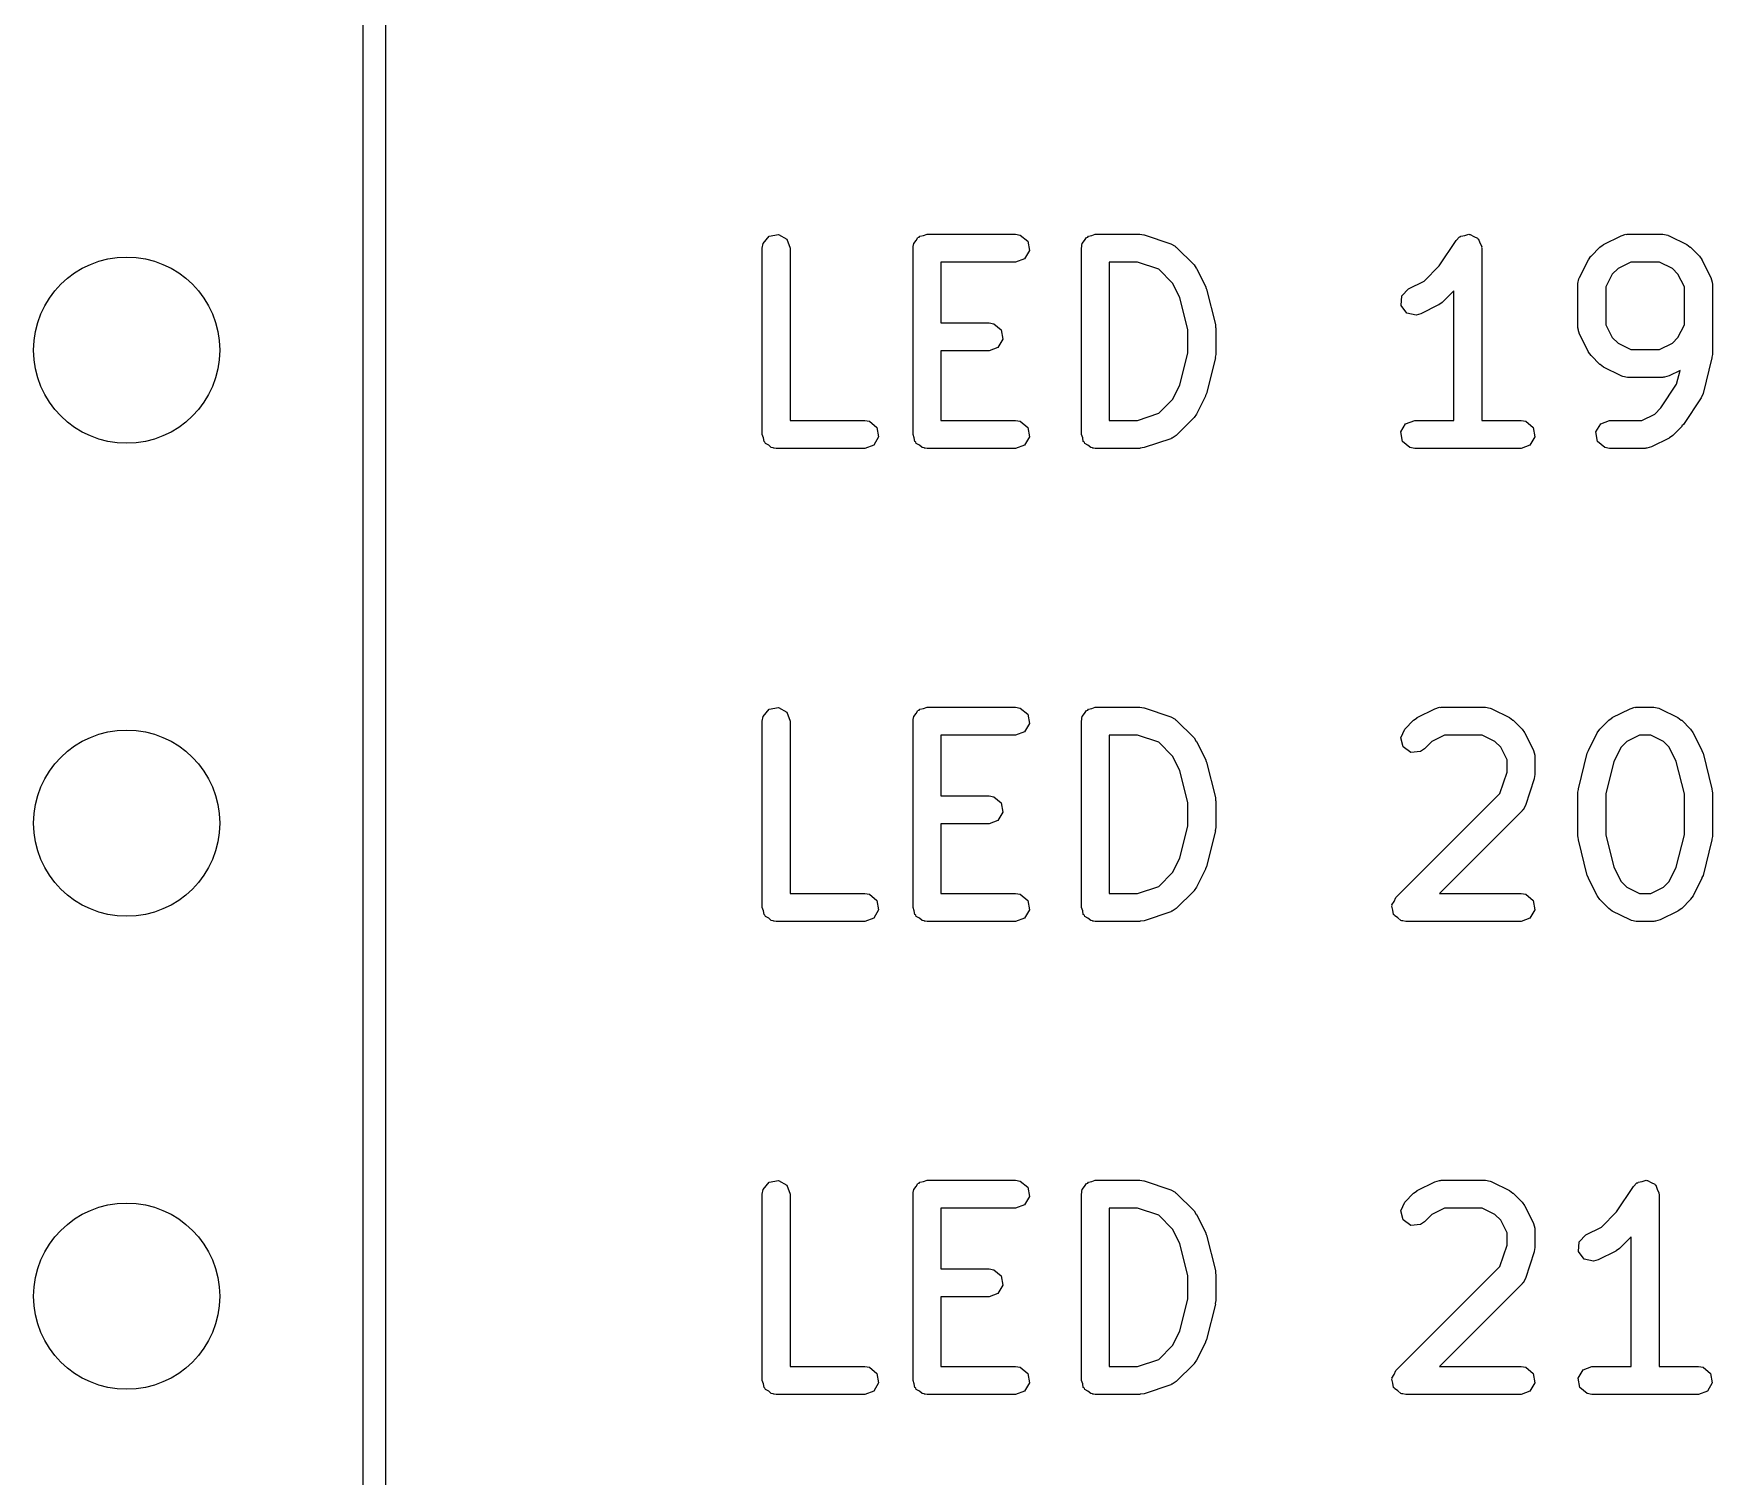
# Model space of a CAD drawing. Extents: x 127.3 to 175.4, y -127 to -66.1.
# Drawn here: x 164.44 to 173.46, y -89.58 to -81.83 of the extents above; entities that cross this region are included whole.
import ezdxf

# ---------------------------------------------------------------- set-up
doc = ezdxf.new("R2010")
doc.units = 0
doc.layers.add('BLACK', color=7, linetype='CONTINUOUS')

msp = doc.modelspace()

# ---------------------------------------------------------------- linework, layer by layer
at = {"layer": 'BLACK', "linetype": 'CONTINUOUS'}
for p, q in [((166.209, -122.901), (166.209, -72.101)), ((166.329, -72.041), (166.329, -122.961)), ((168.357, -82.9577), (168.39, -82.9184)), ((168.39, -82.9184), (168.44, -82.9095)), ((168.44, -82.9095), (168.485, -82.9351)), ((168.485, -82.9351), (168.502, -82.9834)), ((169.166, -82.9577), (169.179, -82.9428)), ((169.179, -82.9428), (169.188, -82.9259)), ((169.188, -82.9259), (169.195, -82.9236)), ((169.195, -82.9236), (169.199, -82.9184)), ((169.199, -82.9184), (169.218, -82.915)), ((169.218, -82.915), (169.237, -82.9084)), ((169.237, -82.9084), (169.713, -82.9084)), ((169.713, -82.9084), (169.738, -82.9129)), ((169.738, -82.9129), (169.778, -82.9459)), ((169.778, -82.9459), (169.787, -82.9964)), ((170.071, -82.9577), (170.083, -82.9428)), ((170.083, -82.9428), (170.093, -82.9259)), ((170.093, -82.9259), (170.1, -82.9236)), ((170.1, -82.9236), (170.104, -82.9184)), ((170.104, -82.9184), (170.123, -82.915)), ((170.123, -82.915), (170.141, -82.9084)), ((170.141, -82.9084), (170.38, -82.9084)), ((170.38, -82.9084), (170.402, -82.9123)), ((170.402, -82.9123), (170.403, -82.9122)), ((170.403, -82.9122), (170.546, -82.9598)), ((171.988, -83.0784), (172.079, -82.9418)), ((172.079, -82.9418), (172.097, -82.9229)), ((172.097, -82.9229), (172.101, -82.9217)), ((172.101, -82.9217), (172.104, -82.9184)), ((172.104, -82.9184), (172.125, -82.9146)), ((172.125, -82.9146), (172.146, -82.9085)), ((172.146, -82.9085), (172.15, -82.9102)), ((172.15, -82.9102), (172.154, -82.9095)), ((172.154, -82.9095), (172.173, -82.9204)), ((172.173, -82.9204), (172.193, -82.9291)), ((172.193, -82.9291), (172.195, -82.933)), ((172.195, -82.933), (172.199, -82.9351)), ((172.199, -82.9351), (172.206, -82.9556)), ((172.87, -82.9639), (172.965, -82.9163)), ((172.965, -82.9163), (172.99, -82.9089)), ((172.99, -82.9089), (172.994, -82.9099)), ((172.994, -82.9099), (172.999, -82.9084)), ((172.999, -82.9084), (173.189, -82.9084)), ((173.189, -82.9084), (173.215, -82.9129)), ((173.215, -82.9129), (173.218, -82.9158)), ((173.218, -82.9158), (173.223, -82.9163)), ((173.223, -82.9163), (173.318, -82.9639)), ((168.352, -82.9834), (168.357, -82.9577)), ((168.352, -83.9834), (168.352, -82.9834)), ((168.502, -82.9834), (168.502, -83.9084)), ((169.162, -82.9834), (169.163, -82.9736)), ((169.162, -83.9834), (169.162, -82.9834)), ((169.163, -82.9703), (169.164, -82.9674)), ((169.163, -82.9736), (169.163, -82.9703)), ((169.164, -82.9674), (169.166, -82.9577)), ((169.787, -82.9964), (169.761, -83.0408)), ((170.066, -82.9834), (170.068, -82.9736)), ((170.066, -83.9834), (170.066, -82.9834)), ((170.068, -82.9703), (170.069, -82.9674)), ((170.068, -82.9736), (170.068, -82.9703)), ((170.069, -82.9674), (170.071, -82.9577)), ((170.546, -82.9598), (170.569, -82.9722)), ((170.569, -82.9722), (170.571, -82.9761)), ((170.571, -82.9761), (170.575, -82.9779)), ((170.575, -82.9779), (170.671, -83.0732)), ((172.206, -82.9556), (172.216, -82.9751)), ((172.216, -82.9751), (172.215, -82.9793)), ((172.215, -82.9793), (172.216, -82.9834)), ((172.216, -82.9834), (172.216, -83.9084)), ((172.789, -83.0451), (172.802, -83.027)), ((172.802, -83.027), (172.803, -83.0256)), ((172.803, -83.0256), (172.85, -82.9779)), ((172.85, -82.9779), (172.869, -82.9651)), ((172.869, -82.9651), (172.87, -82.9639)), ((173.318, -82.9639), (173.336, -82.9773)), ((173.336, -82.9773), (173.337, -82.9779)), ((173.337, -82.9779), (173.385, -83.0256)), ((173.385, -83.0256), (173.398, -83.0439)), ((169.713, -83.0584), (169.312, -83.0584)), ((169.312, -83.0584), (169.312, -83.3845)), ((169.761, -83.0408), (169.713, -83.0584)), ((170.216, -83.0584), (170.216, -83.9084)), ((170.367, -83.0584), (170.216, -83.0584)), ((170.482, -83.0965), (170.367, -83.0584)), ((170.556, -83.1706), (170.482, -83.0965)), ((170.671, -83.0732), (170.683, -83.0916)), ((170.683, -83.0916), (170.685, -83.0927)), ((170.685, -83.0927), (170.732, -83.1879)), ((171.907, -83.1598), (171.988, -83.0784)), ((172.741, -83.1403), (172.789, -83.0451)), ((172.917, -83.123), (172.883, -83.1915)), ((172.948, -83.0926), (172.917, -83.123)), ((173.016, -83.0584), (172.948, -83.0926)), ((173.171, -83.0584), (173.016, -83.0584)), ((173.24, -83.0926), (173.171, -83.0584)), ((173.27, -83.123), (173.24, -83.0926)), ((173.305, -83.1915), (173.27, -83.123)), ((173.398, -83.0439), (173.399, -83.0451)), ((173.399, -83.0451), (173.447, -83.1403)), ((170.594, -83.2476), (170.556, -83.1706)), ((170.732, -83.1879), (170.736, -83.2003)), ((170.736, -83.2003), (170.738, -83.2033)), ((170.738, -83.2033), (170.786, -83.3937)), ((171.787, -83.2392), (171.822, -83.202)), ((171.822, -83.202), (171.907, -83.1598)), ((172.066, -83.212), (172.004, -83.2745)), ((172.066, -83.9084), (172.066, -83.212)), ((172.733, -83.1738), (172.738, -83.1482)), ((172.733, -83.4119), (172.733, -83.1738)), ((172.738, -83.1482), (172.74, -83.1447)), ((172.74, -83.1447), (172.741, -83.1403)), ((172.883, -83.1915), (172.883, -83.3942)), ((173.305, -83.3942), (173.305, -83.1915)), ((173.447, -83.1403), (173.454, -83.1653)), ((173.454, -83.1653), (173.453, -83.1696)), ((173.453, -83.1696), (173.455, -83.1738)), ((173.455, -83.1738), (173.455, -83.5548)), ((170.638, -83.4212), (170.594, -83.2476)), ((171.784, -83.2905), (171.787, -83.2392)), ((171.814, -83.3317), (171.784, -83.2905)), ((171.984, -83.2885), (171.889, -83.3362)), ((171.986, -83.2873), (171.984, -83.2885)), ((172.004, -83.2745), (171.986, -83.2873)), ((169.312, -83.3845), (169.57, -83.3845)), ((169.57, -83.3845), (169.596, -83.3891)), ((169.596, -83.3891), (169.635, -83.422)), ((170.786, -83.3937), (170.787, -83.4087)), ((171.864, -83.3436), (171.814, -83.3317)), ((171.889, -83.3362), (171.864, -83.3436)), ((172.883, -83.3942), (172.917, -83.4627)), ((173.27, -83.4627), (173.305, -83.3942)), ((169.644, -83.4726), (169.618, -83.517)), ((169.635, -83.422), (169.644, -83.4726)), ((170.638, -83.5456), (170.638, -83.4212)), ((170.787, -83.4087), (170.788, -83.4119)), ((170.788, -83.4119), (170.788, -83.5548)), ((172.735, -83.4161), (172.733, -83.4119)), ((172.734, -83.4205), (172.735, -83.4161)), ((172.741, -83.4455), (172.734, -83.4205)), ((172.789, -83.5407), (172.741, -83.4455)), ((172.917, -83.4627), (172.948, -83.4931)), ((173.24, -83.4931), (173.27, -83.4627)), ((169.57, -83.5345), (169.312, -83.5345)), ((169.312, -83.5345), (169.312, -83.9084)), ((169.618, -83.517), (169.57, -83.5345)), ((170.594, -83.7191), (170.638, -83.5456)), ((170.786, -83.573), (170.738, -83.7635)), ((170.788, -83.5548), (170.785, -83.5695)), ((170.785, -83.5695), (170.786, -83.573)), ((172.79, -83.5418), (172.789, -83.5407)), ((172.803, -83.5602), (172.79, -83.5418)), ((172.85, -83.6078), (172.803, -83.5602)), ((172.948, -83.4931), (173.016, -83.5274)), ((173.016, -83.5274), (173.171, -83.5274)), ((173.171, -83.5274), (173.24, -83.4931)), ((173.452, -83.573), (173.405, -83.7635)), ((173.455, -83.5548), (173.452, -83.5695)), ((173.452, -83.5695), (173.452, -83.573)), ((172.852, -83.6085), (172.85, -83.6078)), ((172.87, -83.6219), (172.852, -83.6085)), ((172.965, -83.6695), (172.87, -83.6219)), ((173.281, -83.6404), (173.223, -83.6695)), ((173.262, -83.7145), (173.281, -83.6404)), ((170.556, -83.7961), (170.594, -83.7191)), ((172.969, -83.67), (172.965, -83.6695)), ((172.973, -83.6729), (172.969, -83.67)), ((172.999, -83.6774), (172.973, -83.6729)), ((173.189, -83.6774), (172.999, -83.6774)), ((173.178, -83.8403), (173.262, -83.7145)), ((173.193, -83.6759), (173.189, -83.6774)), ((173.198, -83.6769), (173.193, -83.6759)), ((173.223, -83.6695), (173.198, -83.6769)), ((170.482, -83.8702), (170.556, -83.7961)), ((170.732, -83.7788), (170.685, -83.874)), ((170.733, -83.7753), (170.732, -83.7788)), ((170.738, -83.7635), (170.733, -83.7753)), ((173.145, -83.8741), (173.178, -83.8403)), ((173.394, -83.7869), (173.299, -83.9297)), ((173.405, -83.7635), (173.394, -83.7864)), ((173.394, -83.7864), (173.394, -83.7869)), ((168.502, -83.9084), (168.903, -83.9084)), ((168.903, -83.9084), (168.929, -83.9129)), ((168.929, -83.9129), (168.968, -83.9459)), ((169.312, -83.9084), (169.713, -83.9084)), ((169.713, -83.9084), (169.738, -83.9129)), ((169.738, -83.9129), (169.778, -83.9459)), ((170.216, -83.9084), (170.367, -83.9084)), ((170.367, -83.9084), (170.482, -83.8702)), ((170.671, -83.8935), (170.575, -83.9888)), ((170.685, -83.874), (170.671, -83.8921)), ((170.671, -83.8921), (170.671, -83.8935)), ((171.782, -83.9703), (171.807, -83.9259)), ((171.807, -83.9259), (171.856, -83.9084)), ((171.856, -83.9084), (172.066, -83.9084)), ((172.216, -83.9084), (172.427, -83.9084)), ((172.427, -83.9084), (172.453, -83.9129)), ((172.453, -83.9129), (172.492, -83.9459)), ((172.829, -83.9703), (172.855, -83.9259)), ((172.855, -83.9259), (172.903, -83.9084)), ((172.903, -83.9084), (173.076, -83.9084)), ((173.076, -83.9084), (173.145, -83.8741)), ((173.291, -83.938), (173.29, -83.9412)), ((173.299, -83.9297), (173.291, -83.938)), ((168.359, -84.0017), (168.352, -83.9834)), ((168.362, -84.0209), (168.359, -84.0017)), ((168.367, -84.0252), (168.362, -84.0209)), ((168.37, -84.0316), (168.367, -84.0252)), ((168.977, -83.9964), (168.952, -84.0408)), ((168.968, -83.9459), (168.977, -83.9964)), ((169.168, -84.0017), (169.162, -83.9834)), ((169.172, -84.0209), (169.168, -84.0017)), ((169.177, -84.0252), (169.172, -84.0209)), ((169.179, -84.0316), (169.177, -84.0252)), ((169.787, -83.9964), (169.761, -84.0408)), ((169.778, -83.9459), (169.787, -83.9964)), ((170.073, -84.0017), (170.066, -83.9834)), ((170.076, -84.0209), (170.073, -84.0017)), ((170.082, -84.0252), (170.076, -84.0209)), ((170.084, -84.0316), (170.082, -84.0252)), ((170.546, -84.0069), (170.403, -84.0545)), ((170.55, -84.0041), (170.546, -84.0069)), ((170.554, -84.0037), (170.55, -84.0041)), ((170.575, -83.9888), (170.554, -84.0037)), ((171.791, -84.0209), (171.782, -83.9703)), ((171.83, -84.0538), (171.791, -84.0209)), ((172.501, -83.9964), (172.475, -84.0408)), ((172.492, -83.9459), (172.501, -83.9964)), ((172.838, -84.0209), (172.829, -83.9703)), ((172.878, -84.0538), (172.838, -84.0209)), ((173.223, -84.0028), (173.127, -84.0504)), ((173.224, -84.0016), (173.223, -84.0028)), ((173.242, -83.9888), (173.224, -84.0016)), ((173.29, -83.9412), (173.242, -83.9888)), ((168.387, -84.0413), (168.37, -84.0316)), ((168.401, -84.0538), (168.387, -84.0413)), ((168.411, -84.0556), (168.401, -84.0538)), ((168.414, -84.0572), (168.411, -84.0556)), ((168.417, -84.0566), (168.414, -84.0572)), ((168.427, -84.0584), (168.417, -84.0566)), ((168.903, -84.0584), (168.427, -84.0584)), ((168.952, -84.0408), (168.903, -84.0584)), ((169.196, -84.0413), (169.179, -84.0316)), ((169.211, -84.0538), (169.196, -84.0413)), ((169.221, -84.0556), (169.211, -84.0538)), ((169.224, -84.0572), (169.221, -84.0556)), ((169.227, -84.0566), (169.224, -84.0572)), ((169.237, -84.0584), (169.227, -84.0566)), ((169.713, -84.0584), (169.237, -84.0584)), ((169.761, -84.0408), (169.713, -84.0584)), ((170.101, -84.0413), (170.084, -84.0316)), ((170.116, -84.0538), (170.101, -84.0413)), ((170.126, -84.0556), (170.116, -84.0538)), ((170.128, -84.0572), (170.126, -84.0556)), ((170.132, -84.0566), (170.128, -84.0572)), ((170.141, -84.0584), (170.132, -84.0566)), ((170.38, -84.0584), (170.141, -84.0584)), ((170.381, -84.0578), (170.38, -84.0584)), ((170.403, -84.0545), (170.381, -84.0578)), ((171.856, -84.0584), (171.83, -84.0538)), ((172.427, -84.0584), (171.856, -84.0584)), ((172.475, -84.0408), (172.427, -84.0584)), ((172.903, -84.0584), (172.878, -84.0538)), ((173.094, -84.0584), (172.903, -84.0584)), ((173.098, -84.0568), (173.094, -84.0584)), ((173.102, -84.0579), (173.098, -84.0568)), ((173.127, -84.0504), (173.102, -84.0579)), ((168.357, -85.4977), (168.39, -85.4584)), ((168.39, -85.4584), (168.44, -85.4495)), ((168.44, -85.4495), (168.485, -85.4751)), ((169.179, -85.4828), (169.188, -85.4659)), ((169.188, -85.4659), (169.195, -85.4636)), ((169.195, -85.4636), (169.199, -85.4584)), ((169.199, -85.4584), (169.218, -85.455)), ((169.218, -85.455), (169.237, -85.4484)), ((169.237, -85.4484), (169.713, -85.4484)), ((169.713, -85.4484), (169.738, -85.4529)), ((169.738, -85.4529), (169.778, -85.4859)), ((170.083, -85.4828), (170.093, -85.4659)), ((170.093, -85.4659), (170.1, -85.4636)), ((170.1, -85.4636), (170.104, -85.4584)), ((170.104, -85.4584), (170.123, -85.455)), ((170.123, -85.455), (170.141, -85.4484)), ((170.141, -85.4484), (170.38, -85.4484)), ((170.38, -85.4484), (170.402, -85.4523)), ((170.402, -85.4523), (170.403, -85.4522)), ((170.403, -85.4522), (170.546, -85.4998)), ((171.87, -85.5039), (171.965, -85.4563)), ((171.965, -85.4563), (171.99, -85.4489)), ((171.99, -85.4489), (171.994, -85.4499)), ((171.994, -85.4499), (171.999, -85.4484)), ((171.999, -85.4484), (172.237, -85.4484)), ((172.237, -85.4484), (172.262, -85.4529)), ((172.262, -85.4529), (172.266, -85.4558)), ((172.266, -85.4558), (172.27, -85.4563)), ((172.27, -85.4563), (172.365, -85.5039)), ((172.917, -85.5039), (173.013, -85.4563)), ((173.013, -85.4563), (173.038, -85.4489)), ((173.038, -85.4489), (173.042, -85.4499)), ((173.042, -85.4499), (173.046, -85.4484)), ((173.046, -85.4484), (173.141, -85.4484)), ((173.141, -85.4484), (173.167, -85.4529)), ((173.167, -85.4529), (173.17, -85.4558)), ((173.17, -85.4558), (173.175, -85.4563)), ((173.175, -85.4563), (173.27, -85.5039)), ((168.352, -85.5234), (168.357, -85.4977)), ((168.352, -86.5234), (168.352, -85.5234)), ((168.485, -85.4751), (168.502, -85.5234)), ((168.502, -85.5234), (168.502, -86.4484)), ((169.162, -85.5234), (169.163, -85.5136)), ((169.162, -86.5234), (169.162, -85.5234)), ((169.163, -85.5103), (169.164, -85.5074)), ((169.163, -85.5136), (169.163, -85.5103)), ((169.164, -85.5074), (169.166, -85.4977)), ((169.166, -85.4977), (169.179, -85.4828)), ((169.787, -85.5364), (169.761, -85.5808)), ((169.778, -85.4859), (169.787, -85.5364)), ((170.066, -85.5234), (170.068, -85.5136)), ((170.066, -86.5234), (170.066, -85.5234)), ((170.068, -85.5103), (170.069, -85.5074)), ((170.068, -85.5136), (170.068, -85.5103)), ((170.069, -85.5074), (170.071, -85.4977)), ((170.071, -85.4977), (170.083, -85.4828)), ((170.546, -85.4998), (170.569, -85.5122)), ((170.569, -85.5122), (170.571, -85.5161)), ((170.571, -85.5161), (170.575, -85.5179)), ((170.575, -85.5179), (170.671, -85.6132)), ((171.803, -85.5656), (171.85, -85.5179)), ((171.85, -85.5179), (171.869, -85.5051)), ((171.869, -85.5051), (171.87, -85.5039)), ((172.365, -85.5039), (172.383, -85.5173)), ((172.383, -85.5173), (172.385, -85.5179)), ((172.385, -85.5179), (172.433, -85.5656)), ((172.85, -85.5656), (172.898, -85.5179)), ((172.898, -85.5179), (172.916, -85.5051)), ((172.916, -85.5051), (172.917, -85.5039)), ((173.27, -85.5039), (173.288, -85.5173)), ((173.288, -85.5173), (173.29, -85.5179)), ((173.29, -85.5179), (173.337, -85.5656)), ((169.713, -85.5984), (169.312, -85.5984)), ((169.312, -85.5984), (169.312, -85.9245)), ((169.761, -85.5808), (169.713, -85.5984)), ((170.216, -85.5984), (170.216, -86.4484)), ((170.367, -85.5984), (170.216, -85.5984)), ((170.482, -85.6365), (170.367, -85.5984)), ((170.556, -85.7106), (170.482, -85.6365)), ((170.671, -85.6132), (170.683, -85.6316)), ((170.683, -85.6316), (170.685, -85.6327)), ((170.685, -85.6327), (170.732, -85.7279)), ((171.781, -85.6121), (171.803, -85.5656)), ((171.794, -85.6616), (171.781, -85.6121)), ((171.948, -85.6326), (171.909, -85.6716)), ((172.016, -85.5984), (171.948, -85.6326)), ((172.219, -85.5984), (172.016, -85.5984)), ((172.287, -85.6326), (172.219, -85.5984)), ((172.318, -85.663), (172.287, -85.6326)), ((172.433, -85.5656), (172.445, -85.5839)), ((172.445, -85.5839), (172.447, -85.5851)), ((172.447, -85.5851), (172.494, -85.6803)), ((172.789, -85.6803), (172.836, -85.5851)), ((172.836, -85.5851), (172.85, -85.567)), ((172.85, -85.567), (172.85, -85.5656)), ((172.995, -85.6326), (172.965, -85.663)), ((173.064, -85.5984), (172.995, -85.6326)), ((173.124, -85.5984), (173.064, -85.5984)), ((173.192, -85.6326), (173.124, -85.5984)), ((173.223, -85.663), (173.192, -85.6326)), ((173.337, -85.5656), (173.35, -85.5839)), ((173.35, -85.5839), (173.351, -85.5851)), ((173.351, -85.5851), (173.399, -85.6803)), ((170.594, -85.7876), (170.556, -85.7106)), ((170.732, -85.7279), (170.736, -85.7403)), ((170.736, -85.7403), (170.738, -85.7433)), ((171.836, -85.691), (171.794, -85.6616)), ((171.887, -85.6866), (171.836, -85.691)), ((171.909, -85.6716), (171.887, -85.6866)), ((172.352, -85.7315), (172.318, -85.663)), ((172.352, -85.7969), (172.352, -85.7315)), ((172.494, -85.6803), (172.502, -85.7053)), ((172.502, -85.7053), (172.501, -85.7096)), ((172.501, -85.7096), (172.502, -85.7138)), ((172.502, -85.7138), (172.502, -85.8091)), ((172.735, -85.8861), (172.783, -85.6956)), ((172.783, -85.6956), (172.788, -85.6838)), ((172.788, -85.6838), (172.789, -85.6803)), ((172.926, -85.74), (172.883, -85.9135)), ((172.965, -85.663), (172.926, -85.74)), ((173.261, -85.74), (173.223, -85.663)), ((173.305, -85.9135), (173.261, -85.74)), ((173.399, -85.6803), (173.403, -85.6927)), ((173.403, -85.6927), (173.405, -85.6956)), ((173.405, -85.6956), (173.452, -85.8861)), ((170.638, -85.9612), (170.594, -85.7876)), ((170.738, -85.7433), (170.786, -85.9337)), ((172.314, -85.9114), (172.352, -85.7969)), ((172.502, -85.8091), (172.498, -85.8312)), ((172.498, -85.8312), (172.498, -85.8328)), ((171.755, -86.4703), (172.314, -85.9114)), ((172.498, -85.8328), (172.451, -85.9756)), ((172.733, -85.9043), (172.736, -85.8896)), ((172.733, -86.1424), (172.733, -85.9043)), ((172.736, -85.8896), (172.735, -85.8861)), ((172.883, -85.9135), (172.883, -86.1332)), ((173.305, -86.1332), (173.305, -85.9135)), ((173.452, -85.8861), (173.453, -85.9011)), ((173.453, -85.9011), (173.455, -85.9043)), ((173.455, -85.9043), (173.455, -86.1424)), ((169.312, -85.9245), (169.57, -85.9245)), ((169.57, -85.9245), (169.596, -85.9291)), ((169.596, -85.9291), (169.635, -85.962)), ((169.644, -86.0126), (169.618, -86.057)), ((169.635, -85.962), (169.644, -86.0126)), ((170.638, -86.0856), (170.638, -85.9612)), ((170.786, -85.9337), (170.787, -85.9487)), ((170.787, -85.9487), (170.788, -85.9519)), ((170.788, -85.9519), (170.788, -86.0948)), ((172.433, -86.005), (171.989, -86.4484)), ((172.434, -86.0009), (172.433, -86.005)), ((172.438, -85.9986), (172.434, -86.0009)), ((172.451, -85.9756), (172.438, -85.9986)), ((169.57, -86.0746), (169.312, -86.0746)), ((169.312, -86.0746), (169.312, -86.4484)), ((169.618, -86.057), (169.57, -86.0746)), ((170.594, -86.2591), (170.638, -86.0856)), ((170.788, -86.0948), (170.785, -86.1095)), ((170.786, -86.113), (170.738, -86.3035)), ((170.785, -86.1095), (170.786, -86.113)), ((172.734, -86.1457), (172.733, -86.1424)), ((172.735, -86.1606), (172.734, -86.1457)), ((172.783, -86.3511), (172.735, -86.1606)), ((172.883, -86.1332), (172.926, -86.3067)), ((173.261, -86.3067), (173.305, -86.1332)), ((173.452, -86.1606), (173.405, -86.3511)), ((173.455, -86.1424), (173.452, -86.1571)), ((173.452, -86.1571), (173.452, -86.1606)), ((170.556, -86.3361), (170.594, -86.2591)), ((170.482, -86.4102), (170.556, -86.3361)), ((170.732, -86.3188), (170.685, -86.414)), ((170.733, -86.3153), (170.732, -86.3188)), ((170.738, -86.3035), (170.733, -86.3153)), ((172.785, -86.354), (172.783, -86.3511)), ((172.789, -86.3664), (172.785, -86.354)), ((172.836, -86.4617), (172.789, -86.3664)), ((172.926, -86.3067), (172.965, -86.3837)), ((173.223, -86.3837), (173.261, -86.3067)), ((173.399, -86.3664), (173.351, -86.4617)), ((173.405, -86.3511), (173.399, -86.3629)), ((173.399, -86.3629), (173.399, -86.3664)), ((168.502, -86.4484), (168.903, -86.4484)), ((168.903, -86.4484), (168.929, -86.4529)), ((168.929, -86.4529), (168.968, -86.4859)), ((169.312, -86.4484), (169.713, -86.4484)), ((169.713, -86.4484), (169.738, -86.4529)), ((169.738, -86.4529), (169.778, -86.4859)), ((170.216, -86.4484), (170.367, -86.4484)), ((170.367, -86.4484), (170.482, -86.4102)), ((170.671, -86.4335), (170.575, -86.5288)), ((170.685, -86.414), (170.671, -86.4321)), ((170.671, -86.4321), (170.671, -86.4335)), ((171.989, -86.4484), (172.427, -86.4484)), ((172.427, -86.4484), (172.453, -86.4529)), ((172.453, -86.4529), (172.492, -86.4859)), ((172.837, -86.4628), (172.836, -86.4617)), ((172.85, -86.4812), (172.837, -86.4628)), ((172.965, -86.3837), (172.995, -86.4141)), ((172.995, -86.4141), (173.064, -86.4484)), ((173.064, -86.4484), (173.124, -86.4484)), ((173.124, -86.4484), (173.192, -86.4141)), ((173.192, -86.4141), (173.223, -86.3837)), ((173.351, -86.4617), (173.338, -86.4797)), ((168.359, -86.5417), (168.352, -86.5234)), ((168.362, -86.5609), (168.359, -86.5417)), ((168.977, -86.5364), (168.952, -86.5808)), ((168.968, -86.4859), (168.977, -86.5364)), ((169.168, -86.5417), (169.162, -86.5234)), ((169.172, -86.5609), (169.168, -86.5417)), ((169.787, -86.5364), (169.761, -86.5808)), ((169.778, -86.4859), (169.787, -86.5364)), ((170.073, -86.5417), (170.066, -86.5234)), ((170.076, -86.5609), (170.073, -86.5417)), ((170.546, -86.5469), (170.403, -86.5945)), ((170.55, -86.5441), (170.546, -86.5469)), ((170.554, -86.5437), (170.55, -86.5441)), ((170.575, -86.5288), (170.554, -86.5437)), ((171.733, -86.5168), (171.735, -86.5137)), ((171.739, -86.5386), (171.733, -86.5168)), ((171.734, -86.5103), (171.746, -86.4908)), ((171.735, -86.5137), (171.734, -86.5103)), ((171.743, -86.5609), (171.739, -86.5386)), ((171.746, -86.4908), (171.755, -86.4703)), ((172.501, -86.5364), (172.475, -86.5808)), ((172.492, -86.4859), (172.501, -86.5364)), ((172.898, -86.5288), (172.85, -86.4812)), ((172.899, -86.5295), (172.898, -86.5288)), ((172.917, -86.5428), (172.899, -86.5295)), ((173.013, -86.5904), (172.917, -86.5428)), ((173.27, -86.5428), (173.175, -86.5904)), ((173.271, -86.5416), (173.27, -86.5428)), ((173.29, -86.5288), (173.271, -86.5416)), ((173.337, -86.4812), (173.29, -86.5288)), ((173.338, -86.4797), (173.337, -86.4812)), ((168.367, -86.5652), (168.362, -86.5609)), ((168.37, -86.5716), (168.367, -86.5652)), ((168.387, -86.5813), (168.37, -86.5716)), ((168.401, -86.5938), (168.387, -86.5813)), ((168.411, -86.5956), (168.401, -86.5938)), ((168.414, -86.5972), (168.411, -86.5956)), ((168.417, -86.5966), (168.414, -86.5972)), ((168.427, -86.5984), (168.417, -86.5966)), ((168.903, -86.5984), (168.427, -86.5984)), ((168.952, -86.5808), (168.903, -86.5984)), ((169.177, -86.5652), (169.172, -86.5609)), ((169.179, -86.5716), (169.177, -86.5652)), ((169.196, -86.5813), (169.179, -86.5716)), ((169.211, -86.5938), (169.196, -86.5813)), ((169.221, -86.5956), (169.211, -86.5938)), ((169.224, -86.5972), (169.221, -86.5956)), ((169.227, -86.5966), (169.224, -86.5972)), ((169.237, -86.5984), (169.227, -86.5966)), ((169.713, -86.5984), (169.237, -86.5984)), ((169.761, -86.5808), (169.713, -86.5984)), ((170.082, -86.5652), (170.076, -86.5609)), ((170.084, -86.5716), (170.082, -86.5652)), ((170.101, -86.5813), (170.084, -86.5716)), ((170.116, -86.5938), (170.101, -86.5813)), ((170.126, -86.5956), (170.116, -86.5938)), ((170.128, -86.5972), (170.126, -86.5956)), ((170.132, -86.5966), (170.128, -86.5972)), ((170.141, -86.5984), (170.132, -86.5966)), ((170.38, -86.5984), (170.141, -86.5984)), ((170.381, -86.5978), (170.38, -86.5984)), ((170.403, -86.5945), (170.381, -86.5978)), ((171.746, -86.5631), (171.743, -86.5609)), ((171.747, -86.5664), (171.746, -86.5631)), ((171.765, -86.5793), (171.747, -86.5664)), ((171.782, -86.5938), (171.765, -86.5793)), ((171.787, -86.5946), (171.782, -86.5938)), ((171.789, -86.5958), (171.787, -86.5946)), ((171.792, -86.5955), (171.789, -86.5958)), ((171.808, -86.5984), (171.792, -86.5955)), ((172.427, -86.5984), (171.808, -86.5984)), ((172.475, -86.5808), (172.427, -86.5984)), ((173.017, -86.591), (173.013, -86.5904)), ((173.021, -86.5938), (173.017, -86.591)), ((173.046, -86.5984), (173.021, -86.5938)), ((173.141, -86.5984), (173.046, -86.5984)), ((173.146, -86.5968), (173.141, -86.5984)), ((173.15, -86.5979), (173.146, -86.5968)), ((173.175, -86.5904), (173.15, -86.5979)), ((168.39, -87.9984), (168.44, -87.9895)), ((168.44, -87.9895), (168.485, -88.0151)), ((169.199, -87.9984), (169.218, -87.995)), ((169.218, -87.995), (169.237, -87.9884)), ((169.237, -87.9884), (169.713, -87.9884)), ((169.713, -87.9884), (169.738, -87.9929)), ((169.738, -87.9929), (169.778, -88.0259)), ((170.104, -87.9984), (170.123, -87.995)), ((170.123, -87.995), (170.141, -87.9884)), ((170.141, -87.9884), (170.38, -87.9884)), ((170.38, -87.9884), (170.402, -87.9923)), ((170.402, -87.9923), (170.403, -87.9922)), ((170.403, -87.9922), (170.546, -88.0398)), ((171.965, -87.9963), (171.99, -87.9889)), ((171.99, -87.9889), (171.994, -87.9899)), ((171.994, -87.9899), (171.999, -87.9884)), ((171.999, -87.9884), (172.237, -87.9884)), ((172.237, -87.9884), (172.262, -87.9929)), ((172.262, -87.9929), (172.266, -87.9958)), ((172.266, -87.9958), (172.27, -87.9963)), ((173.056, -87.9984), (173.078, -87.9946)), ((173.078, -87.9946), (173.099, -87.9885)), ((173.099, -87.9885), (173.103, -87.9902)), ((173.103, -87.9902), (173.107, -87.9895)), ((173.107, -87.9895), (173.126, -88.0004)), ((168.352, -88.0634), (168.357, -88.0377)), ((168.352, -89.0634), (168.352, -88.0634)), ((168.357, -88.0377), (168.39, -87.9984)), ((168.485, -88.0151), (168.502, -88.0634)), ((168.502, -88.0634), (168.502, -88.9884)), ((169.162, -88.0634), (169.163, -88.0536)), ((169.162, -89.0634), (169.162, -88.0634)), ((169.163, -88.0503), (169.164, -88.0474)), ((169.163, -88.0536), (169.163, -88.0503)), ((169.164, -88.0474), (169.166, -88.0377)), ((169.166, -88.0377), (169.179, -88.0228)), ((169.179, -88.0228), (169.188, -88.0059)), ((169.188, -88.0059), (169.195, -88.0036)), ((169.195, -88.0036), (169.199, -87.9984)), ((169.787, -88.0764), (169.761, -88.1208)), ((169.778, -88.0259), (169.787, -88.0764)), ((170.066, -88.0634), (170.068, -88.0536)), ((170.066, -89.0634), (170.066, -88.0634)), ((170.068, -88.0503), (170.069, -88.0474)), ((170.068, -88.0536), (170.068, -88.0503)), ((170.069, -88.0474), (170.071, -88.0377)), ((170.071, -88.0377), (170.083, -88.0228)), ((170.083, -88.0228), (170.093, -88.0059)), ((170.093, -88.0059), (170.1, -88.0036)), ((170.1, -88.0036), (170.104, -87.9984)), ((170.546, -88.0398), (170.569, -88.0522)), ((170.569, -88.0522), (170.571, -88.0561)), ((170.571, -88.0561), (170.575, -88.0579)), ((170.575, -88.0579), (170.671, -88.1532)), ((171.803, -88.1056), (171.85, -88.0579)), ((171.85, -88.0579), (171.869, -88.0451)), ((171.869, -88.0451), (171.87, -88.0439)), ((171.87, -88.0439), (171.965, -87.9963)), ((172.27, -87.9963), (172.365, -88.0439)), ((172.365, -88.0439), (172.383, -88.0573)), ((172.383, -88.0573), (172.385, -88.0579)), ((172.385, -88.0579), (172.433, -88.1056)), ((172.94, -88.1584), (173.031, -88.0218)), ((173.031, -88.0218), (173.049, -88.0029)), ((173.049, -88.0029), (173.054, -88.0017)), ((173.054, -88.0017), (173.056, -87.9984)), ((173.126, -88.0004), (173.146, -88.0091)), ((173.146, -88.0091), (173.148, -88.013)), ((173.148, -88.013), (173.151, -88.0151)), ((173.151, -88.0151), (173.159, -88.0356)), ((173.159, -88.0356), (173.168, -88.0551)), ((173.168, -88.0551), (173.167, -88.0593)), ((173.167, -88.0593), (173.169, -88.0634)), ((173.169, -88.0634), (173.169, -88.9884)), ((169.713, -88.1384), (169.312, -88.1384)), ((169.312, -88.1384), (169.312, -88.4646)), ((169.761, -88.1208), (169.713, -88.1384)), ((170.216, -88.1384), (170.216, -88.9884)), ((170.367, -88.1384), (170.216, -88.1384)), ((170.482, -88.1765), (170.367, -88.1384)), ((170.671, -88.1532), (170.683, -88.1716)), ((170.683, -88.1716), (170.685, -88.1727)), ((170.685, -88.1727), (170.732, -88.2679)), ((171.781, -88.1521), (171.803, -88.1056)), ((171.794, -88.2016), (171.781, -88.1521)), ((171.948, -88.1726), (171.909, -88.2116)), ((172.016, -88.1384), (171.948, -88.1726)), ((172.219, -88.1384), (172.016, -88.1384)), ((172.287, -88.1726), (172.219, -88.1384)), ((172.318, -88.203), (172.287, -88.1726)), ((172.433, -88.1056), (172.445, -88.1239)), ((172.445, -88.1239), (172.447, -88.1251)), ((172.447, -88.1251), (172.494, -88.2203)), ((172.859, -88.2398), (172.94, -88.1584)), ((170.556, -88.2506), (170.482, -88.1765)), ((170.594, -88.3276), (170.556, -88.2506)), ((171.836, -88.231), (171.794, -88.2016)), ((171.887, -88.2266), (171.836, -88.231)), ((171.909, -88.2116), (171.887, -88.2266)), ((172.352, -88.2715), (172.318, -88.203)), ((172.494, -88.2203), (172.502, -88.2453)), ((172.502, -88.2453), (172.501, -88.2496)), ((172.501, -88.2496), (172.502, -88.2538)), ((172.502, -88.2538), (172.502, -88.3491)), ((172.775, -88.282), (172.859, -88.2398)), ((170.638, -88.5012), (170.594, -88.3276)), ((170.732, -88.2679), (170.736, -88.2803)), ((170.736, -88.2803), (170.738, -88.2833)), ((170.738, -88.2833), (170.786, -88.4737)), ((172.314, -88.4514), (172.352, -88.3369)), ((172.352, -88.3369), (172.352, -88.2715)), ((172.502, -88.3491), (172.498, -88.3712)), ((172.736, -88.3705), (172.739, -88.3192)), ((172.739, -88.3192), (172.775, -88.282)), ((172.956, -88.3545), (172.938, -88.3673)), ((173.019, -88.292), (172.956, -88.3545)), ((173.019, -88.9884), (173.019, -88.292)), ((172.498, -88.3728), (172.451, -88.5156)), ((172.498, -88.3712), (172.498, -88.3728)), ((172.767, -88.4117), (172.736, -88.3705)), ((172.817, -88.4236), (172.767, -88.4117)), ((172.842, -88.4162), (172.817, -88.4236)), ((172.937, -88.3685), (172.842, -88.4162)), ((172.938, -88.3673), (172.937, -88.3685)), ((169.312, -88.4646), (169.57, -88.4646)), ((169.57, -88.4646), (169.596, -88.4691)), ((169.596, -88.4691), (169.635, -88.502)), ((169.635, -88.502), (169.644, -88.5526)), ((170.638, -88.6256), (170.638, -88.5012)), ((170.786, -88.4737), (170.787, -88.4887)), ((170.787, -88.4887), (170.788, -88.4919)), ((170.788, -88.4919), (170.788, -88.6348)), ((171.755, -89.0103), (172.314, -88.4514)), ((172.451, -88.5156), (172.438, -88.5386)), ((169.57, -88.6145), (169.312, -88.6145)), ((169.312, -88.6145), (169.312, -88.9884)), ((169.618, -88.597), (169.57, -88.6145)), ((169.644, -88.5526), (169.618, -88.597)), ((170.594, -88.7991), (170.638, -88.6256)), ((172.433, -88.545), (171.989, -88.9884)), ((172.434, -88.5409), (172.433, -88.545)), ((172.438, -88.5386), (172.434, -88.5409)), ((170.786, -88.653), (170.738, -88.8435)), ((170.788, -88.6348), (170.785, -88.6495)), ((170.785, -88.6495), (170.786, -88.653)), ((170.556, -88.8761), (170.594, -88.7991)), ((170.482, -88.9502), (170.556, -88.8761)), ((170.732, -88.8588), (170.685, -88.954)), ((170.733, -88.8553), (170.732, -88.8588)), ((170.738, -88.8435), (170.733, -88.8553)), ((170.367, -88.9884), (170.482, -88.9502)), ((170.671, -88.9735), (170.575, -89.0688)), ((170.685, -88.954), (170.671, -88.9721)), ((170.671, -88.9721), (170.671, -88.9735)), ((168.359, -89.0817), (168.352, -89.0634)), ((168.502, -88.9884), (168.903, -88.9884)), ((168.903, -88.9884), (168.929, -88.9929)), ((168.929, -88.9929), (168.968, -89.0259)), ((168.977, -89.0764), (168.952, -89.1208)), ((168.968, -89.0259), (168.977, -89.0764)), ((169.168, -89.0817), (169.162, -89.0634)), ((169.312, -88.9884), (169.713, -88.9884)), ((169.713, -88.9884), (169.738, -88.9929)), ((169.738, -88.9929), (169.778, -89.0259)), ((169.787, -89.0764), (169.761, -89.1208)), ((169.778, -89.0259), (169.787, -89.0764)), ((170.073, -89.0817), (170.066, -89.0634)), ((170.216, -88.9884), (170.367, -88.9884)), ((170.575, -89.0688), (170.554, -89.0837)), ((171.733, -89.0568), (171.735, -89.0537)), ((171.739, -89.0786), (171.733, -89.0568)), ((171.734, -89.0503), (171.746, -89.0308)), ((171.735, -89.0537), (171.734, -89.0503)), ((171.746, -89.0308), (171.755, -89.0103)), ((171.989, -88.9884), (172.427, -88.9884)), ((172.427, -88.9884), (172.453, -88.9929)), ((172.453, -88.9929), (172.492, -89.0259)), ((172.501, -89.0764), (172.475, -89.1208)), ((172.492, -89.0259), (172.501, -89.0764)), ((172.734, -89.0503), (172.76, -89.0059)), ((172.743, -89.1009), (172.734, -89.0503)), ((172.76, -89.0059), (172.808, -88.9884)), ((172.808, -88.9884), (173.019, -88.9884)), ((173.169, -88.9884), (173.38, -88.9884)), ((173.38, -88.9884), (173.405, -88.9929)), ((173.405, -88.9929), (173.444, -89.0259)), ((173.453, -89.0764), (173.428, -89.1208)), ((173.444, -89.0259), (173.453, -89.0764)), ((168.362, -89.1009), (168.359, -89.0817)), ((168.367, -89.1052), (168.362, -89.1009)), ((168.37, -89.1116), (168.367, -89.1052)), ((168.387, -89.1213), (168.37, -89.1116)), ((168.401, -89.1338), (168.387, -89.1213)), ((168.411, -89.1356), (168.401, -89.1338)), ((168.414, -89.1372), (168.411, -89.1356)), ((168.417, -89.1366), (168.414, -89.1372)), ((168.427, -89.1384), (168.417, -89.1366)), ((168.903, -89.1384), (168.427, -89.1384)), ((168.952, -89.1208), (168.903, -89.1384)), ((169.172, -89.1009), (169.168, -89.0817)), ((169.177, -89.1052), (169.172, -89.1009)), ((169.179, -89.1116), (169.177, -89.1052)), ((169.196, -89.1213), (169.179, -89.1116)), ((169.211, -89.1338), (169.196, -89.1213)), ((169.221, -89.1356), (169.211, -89.1338)), ((169.224, -89.1372), (169.221, -89.1356)), ((169.227, -89.1366), (169.224, -89.1372)), ((169.237, -89.1384), (169.227, -89.1366)), ((169.713, -89.1384), (169.237, -89.1384)), ((169.761, -89.1208), (169.713, -89.1384)), ((170.076, -89.1009), (170.073, -89.0817)), ((170.082, -89.1052), (170.076, -89.1009)), ((170.084, -89.1116), (170.082, -89.1052)), ((170.101, -89.1213), (170.084, -89.1116)), ((170.116, -89.1338), (170.101, -89.1213)), ((170.126, -89.1356), (170.116, -89.1338)), ((170.128, -89.1372), (170.126, -89.1356)), ((170.132, -89.1366), (170.128, -89.1372)), ((170.141, -89.1384), (170.132, -89.1366)), ((170.38, -89.1384), (170.141, -89.1384)), ((170.381, -89.1378), (170.38, -89.1384)), ((170.403, -89.1345), (170.381, -89.1378)), ((170.546, -89.0869), (170.403, -89.1345)), ((170.55, -89.0841), (170.546, -89.0869)), ((170.554, -89.0837), (170.55, -89.0841)), ((171.743, -89.1009), (171.739, -89.0786)), ((171.746, -89.1031), (171.743, -89.1009)), ((171.747, -89.1064), (171.746, -89.1031)), ((171.765, -89.1193), (171.747, -89.1064)), ((171.782, -89.1338), (171.765, -89.1193)), ((171.787, -89.1346), (171.782, -89.1338)), ((171.789, -89.1358), (171.787, -89.1346)), ((171.792, -89.1355), (171.789, -89.1358)), ((171.808, -89.1384), (171.792, -89.1355)), ((172.427, -89.1384), (171.808, -89.1384)), ((172.475, -89.1208), (172.427, -89.1384)), ((172.782, -89.1338), (172.743, -89.1009)), ((172.808, -89.1384), (172.782, -89.1338)), ((173.38, -89.1384), (172.808, -89.1384)), ((173.428, -89.1208), (173.38, -89.1384))]:
    msp.add_line(p, q, dxfattribs=at)
at = {"layer": 'BLACK'}
for centre in [(164.939, -83.531), (164.939, -86.071), (164.939, -88.611)]:
    msp.add_circle(centre, 0.5, dxfattribs=at)

doc.saveas('drawing.dxf')
